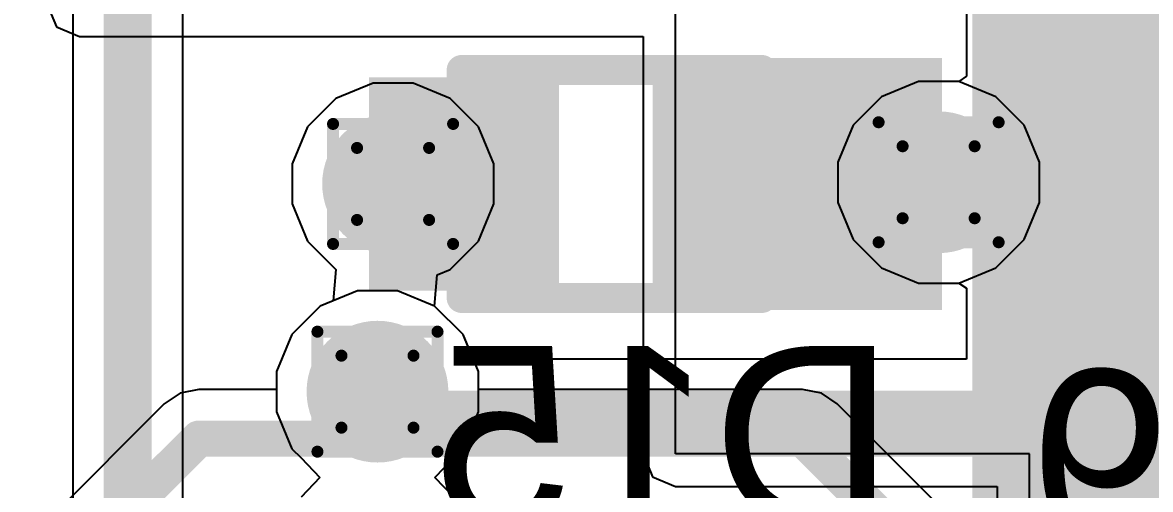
# Model space of a CAD drawing. Header units: inches. Extents: x -6 to 5433, y -4 to 5447.
# Drawn here: x -2.305 to 2.467, y 20.754 to 22.731 of the extents above; entities that cross this region are included whole.
import ezdxf

# ---------------------------------------------------------------- set-up
doc = ezdxf.new("R2010")
doc.units = ezdxf.units.IN
for name, color, linetype in [('Bottom Layer', 5, 'Continuous'), ('Bottom Overlay', 54, 'Continuous'), ('Bottom Paste', 16, 'Continuous'), ('Bottom Solder', 6, 'Continuous'), ('Drill Drawing', 1, 'Continuous'), ('Ground', 16, 'Continuous'), ('Power', 76, 'Continuous'), ('Top Layer', 1, 'Continuous'), ('Top Paste', 8, 'Continuous'), ('Top Solder', 216, 'Continuous'), ('Via Holes', 16, 'Continuous')]:
    doc.layers.add(name, color=color, linetype=linetype)
doc.styles.add('Arial', font='', dxfattribs={"height": 0.2})
doc.styles.get('Arial').set_extended_font_data('Arial')

# ---------------------------------------------------------------- blocks, each defined once
blk = doc.blocks.new('12401832E402A_149')
at = {"layer": 'Top Layer'}
for points in [[(-2.15, 1.88), (-2.15, 2.58), (-1.85, 2.58), (-1.85, 1.88)], [(-1.65, 1.88), (-1.65, 2.58), (-1.35, 2.58), (-1.35, 1.88)], [(-1.15, 1.88), (-1.15, 2.58), (-0.85, 2.58), (-0.85, 1.88)], [(-0.65, 1.88), (-0.65, 2.58), (-0.35, 2.58), (-0.35, 1.88)]]:
    blk.add_hatch(color=1, dxfattribs=at).paths.add_polyline_path(points)
at = {"layer": 'Top Paste'}
for points in [[(-2.15, 1.88), (-2.15, 2.58), (-1.85, 2.58), (-1.85, 1.88)], [(-1.65, 1.88), (-1.65, 2.58), (-1.35, 2.58), (-1.35, 1.88)], [(-1.15, 1.88), (-1.15, 2.58), (-0.85, 2.58), (-0.85, 1.88)], [(-0.65, 1.88), (-0.65, 2.58), (-0.35, 2.58), (-0.35, 1.88)]]:
    blk.add_hatch(color=8, dxfattribs=at).paths.add_polyline_path(points)
at = {"layer": 'Top Solder'}
for points in [[(-2.2516, 1.7784), (-2.2516, 2.6816), (-1.7484, 2.6816), (-1.7484, 1.7784)], [(-1.7516, 1.7784), (-1.7516, 2.6816), (-1.2484, 2.6816), (-1.2484, 1.7784)], [(-1.2516, 1.7784), (-1.2516, 2.6816), (-0.7484, 2.6816), (-0.7484, 1.7784)], [(-0.7516, 1.7784), (-0.7516, 2.6816), (-0.2484, 2.6816), (-0.2484, 1.7784)], [(-0.2516, 1.7784), (-0.2516, 2.6816), (0.2516, 2.6816), (0.2516, 1.7784)]]:
    blk.add_hatch(color=216, dxfattribs=at).paths.add_polyline_path(points)
blk = doc.blocks.new('SOD_523_B_158')
at = {"layer": 'Bottom Layer'}
for points in [[(-0.9, 0.35), (-0.3, 0.35), (-0.3, -0.35), (-0.9, -0.35)], [(0.3, 0.35), (0.9, 0.35), (0.9, -0.35), (0.3, -0.35)]]:
    blk.add_hatch(color=5, dxfattribs=at).paths.add_polyline_path(points)
at = {"layer": 'Bottom Overlay'}
for points in [[(0.6601, 0.3552), (1.4221, 0.3552), (1.4221, 0.533), (0.6601, 0.533)], [(0.9396, -0.3814), (1.4222, -0.3814), (1.4222, 0.3806), (0.9396, 0.3806)], [(0.6602, -0.5338), (1.4222, -0.5338), (1.4222, -0.356), (0.6602, -0.356)]]:
    blk.add_hatch(color=54, dxfattribs=at).paths.add_polyline_path(points)
at = {"layer": 'Bottom Paste'}
for points in [[(-0.9, 0.35), (-0.3, 0.35), (-0.3, -0.35), (-0.9, -0.35)], [(0.3, 0.35), (0.9, 0.35), (0.9, -0.35), (0.3, -0.35)]]:
    blk.add_hatch(color=16, dxfattribs=at).paths.add_polyline_path(points)
at = {"layer": 'Bottom Solder'}
for points in [[(-1.0016, 0.4516), (-0.1984, 0.4516), (-0.1984, -0.4516), (-1.0016, -0.4516)], [(0.1984, 0.4516), (1.0016, 0.4516), (1.0016, -0.4516), (0.1984, -0.4516)]]:
    blk.add_hatch(color=6, dxfattribs=at).paths.add_polyline_path(points)
at = {"layer": 'Bottom Overlay'}
for points in [[(-0.6096, 0.4826, 0.127, 0.127, 0), (0.6604, 0.4826, 0.127, 0.127, 0)], [(-0.6096, 0.4318, 0.127, 0.127, 0), (-0.6096, 0.4818, 0.127, 0.127, 0)], [(-0.6096, -0.4818, 0.127, 0.127, 0), (-0.6096, -0.4318, 0.127, 0.127, 0)], [(-0.6096, -0.4826, 0.127, 0.127, 0), (0.6604, -0.4826, 0.127, 0.127, 0)]]:
    blk.add_lwpolyline(points, format="xyseb", dxfattribs=at)
for points in [[(-0.6413, 0.4826, 0.0635, 0.0635, 1), (-0.5778, 0.4826, 0.0635, 0.0635, 1)], [(-0.6413, 0.4818, 0.0635, 0.0635, 1), (-0.5778, 0.4818, 0.0635, 0.0635, 1)], [(0.6287, 0.4826, 0.0635, 0.0635, 1), (0.6921, 0.4826, 0.0635, 0.0635, 1)], [(-0.6413, 0.4318, 0.0635, 0.0635, 1), (-0.5778, 0.4318, 0.0635, 0.0635, 1)], [(-0.6413, -0.4318, 0.0635, 0.0635, 1), (-0.5778, -0.4318, 0.0635, 0.0635, 1)], [(-0.6413, -0.4818, 0.0635, 0.0635, 1), (-0.5778, -0.4818, 0.0635, 0.0635, 1)], [(-0.6413, -0.4826, 0.0635, 0.0635, 1), (-0.5778, -0.4826, 0.0635, 0.0635, 1)], [(0.6287, -0.4826, 0.0635, 0.0635, 1), (0.6921, -0.4826, 0.0635, 0.0635, 1)]]:
    blk.add_lwpolyline(points, format="xyseb", close=True, dxfattribs=at)

msp = doc.modelspace()

# ---------------------------------------------------------------- hatches: boundary and pattern name
at = {"layer": 'Bottom Layer'}
h = msp.add_hatch(color=5, dxfattribs=at)
edge = h.paths.add_edge_path()
edge.add_arc((-0.7378, 22.0474), 0.3, 0, 360)
h = msp.add_hatch(color=5, dxfattribs=at)
edge = h.paths.add_edge_path()
edge.add_arc((1.5705, 22.0545), 0.3, 0, 360)
h = msp.add_hatch(color=5, dxfattribs=at)
edge = h.paths.add_edge_path()
edge.add_arc((-0.8038, 21.168), 0.3, 0, 360)
at = {"layer": 'Ground'}
h = msp.add_hatch(color=16, dxfattribs=at)
edge = h.paths.add_edge_path()
edge.add_arc((-0.7378, 22.0474), 0.3, 0, 360)
h = msp.add_hatch(color=16, dxfattribs=at)
edge = h.paths.add_edge_path()
edge.add_arc((1.5705, 22.0545), 0.3, 0, 360)
h = msp.add_hatch(color=16, dxfattribs=at)
edge = h.paths.add_edge_path()
edge.add_arc((-0.8038, 21.168), 0.3, 0, 360)
at = {"layer": 'Power'}
h = msp.add_hatch(color=76, dxfattribs=at)
edge = h.paths.add_edge_path()
edge.add_arc((-0.7378, 22.0474), 0.3, 0, 360)
h = msp.add_hatch(color=76, dxfattribs=at)
edge = h.paths.add_edge_path()
edge.add_arc((1.5705, 22.0545), 0.3, 0, 360)
h = msp.add_hatch(color=76, dxfattribs=at)
edge = h.paths.add_edge_path()
edge.add_arc((-0.8038, 21.168), 0.3, 0, 360)
at = {"layer": 'Top Layer'}
h = msp.add_hatch(color=1, dxfattribs=at)
edge = h.paths.add_edge_path()
edge.add_arc((-0.7378, 22.0474), 0.3, 0, 360)
h = msp.add_hatch(color=1, dxfattribs=at)
edge = h.paths.add_edge_path()
edge.add_arc((1.5705, 22.0545), 0.3, 0, 360)
h = msp.add_hatch(color=1, dxfattribs=at)
edge = h.paths.add_edge_path()
edge.add_arc((-0.8038, 21.168), 0.3, 0, 360)
at = {"layer": 'Via Holes'}
h = msp.add_hatch(color=7, dxfattribs=at)
edge = h.paths.add_edge_path()
edge.add_arc((-0.7378, 22.0474), 0.15, 0, 360)
h = msp.add_hatch(color=7, dxfattribs=at)
edge = h.paths.add_edge_path()
edge.add_arc((1.5705, 22.0545), 0.15, 0, 360)
h = msp.add_hatch(color=7, dxfattribs=at)
edge = h.paths.add_edge_path()
edge.add_arc((-0.8038, 21.168), 0.15, 0, 360)

# ---------------------------------------------------------------- linework, layer by layer
at = {"layer": 'Bottom Layer'}
for p, q in [((-2.2023, 22.8092), (-2.162, 22.712)), ((0.4572, 20.9045), (0.4572, 22.8092)), ((-2.162, 22.712), (-2.0648, 22.6717)), ((-2.0648, 22.6717), (0.3197, 22.6717)), ((0.3197, 22.6717), (0.3197, 20.9045)), ((-0.8887, 21.595), (-1.0457, 21.5299)), ((-0.7189, 21.595), (-0.8887, 21.595)), ((-0.5619, 21.5299), (-0.7189, 21.595)), ((-1.0457, 21.5299), (-1.1658, 21.4098)), ((-0.4418, 21.4098), (-0.5619, 21.5299)), ((-1.1658, 21.4098), (-1.2308, 21.2529)), ((-0.3768, 21.2529), (-0.4418, 21.4098)), ((-1.2308, 21.2529), (-1.2308, 21.083)), ((-0.3768, 21.083), (-0.3768, 21.2529)), ((-1.2308, 21.083), (-1.1658, 20.9261)), ((-0.4418, 20.9261), (-0.3768, 21.083)), ((-1.1658, 20.9261), (-1.1271, 20.8874)), ((-0.4805, 20.8874), (-0.4418, 20.9261)), ((0.3197, 20.9045), (0.36, 20.8073)), ((1.9551, 20.9045), (0.4572, 20.9045)), ((1.9551, 16.9618), (1.9551, 20.9045)), ((-1.1271, 20.8874), (-1.0471, 20.8045)), ((-0.5605, 20.8045), (-0.4805, 20.8874)), ((0.36, 20.8073), (0.4572, 20.767)), ((-1.0471, 20.8045), (-1.1271, 20.7215)), ((-0.4805, 20.7215), (-0.5605, 20.8045)), ((0.4572, 20.767), (1.8176, 20.767)), ((1.8176, 20.767), (1.8176, 16.9618))]:
    msp.add_line(p, q, dxfattribs=at)
at = {"layer": 'Drill Drawing'}
for points in [[(1.3165, 22.3085, 0.0508, 0.0508, 0), (1.8245, 22.3085, 0.0508, 0.0508, 0)], [(1.3165, 21.8005, 0.0508, 0.0508, 0), (1.3165, 22.3085, 0.0508, 0.0508, 0)], [(1.8245, 21.8005, 0.0508, 0.0508, 0), (1.8245, 22.3085, 0.0508, 0.0508, 0)], [(-0.9918, 22.3014, 0.0508, 0.0508, 0), (-0.4838, 22.3014, 0.0508, 0.0508, 0)], [(-0.9918, 21.7934, 0.0508, 0.0508, 0), (-0.9918, 22.3014, 0.0508, 0.0508, 0)], [(-0.4838, 21.7934, 0.0508, 0.0508, 0), (-0.4838, 22.3014, 0.0508, 0.0508, 0)], [(-0.8902, 22.1998, 0.0508, 0.0508, 0), (-0.5854, 22.1998, 0.0508, 0.0508, 0)], [(-0.8902, 21.895, 0.0508, 0.0508, 0), (-0.8902, 22.1998, 0.0508, 0.0508, 0)], [(-0.5854, 21.895, 0.0508, 0.0508, 0), (-0.5854, 22.1998, 0.0508, 0.0508, 0)], [(1.4181, 22.2069, 0.0508, 0.0508, 0), (1.7229, 22.2069, 0.0508, 0.0508, 0)], [(1.4181, 21.9021, 0.0508, 0.0508, 0), (1.4181, 22.2069, 0.0508, 0.0508, 0)], [(1.7229, 21.9021, 0.0508, 0.0508, 0), (1.7229, 22.2069, 0.0508, 0.0508, 0)], [(-0.8902, 21.895, 0.0508, 0.0508, 0), (-0.5854, 21.895, 0.0508, 0.0508, 0)], [(1.4181, 21.9021, 0.0508, 0.0508, 0), (1.7229, 21.9021, 0.0508, 0.0508, 0)], [(-0.9918, 21.7934, 0.0508, 0.0508, 0), (-0.4838, 21.7934, 0.0508, 0.0508, 0)], [(1.3165, 21.8005, 0.0508, 0.0508, 0), (1.8245, 21.8005, 0.0508, 0.0508, 0)], [(-1.0578, 21.422, 0.0508, 0.0508, 0), (-0.5498, 21.422, 0.0508, 0.0508, 0)], [(-1.0578, 20.914, 0.0508, 0.0508, 0), (-1.0578, 21.422, 0.0508, 0.0508, 0)], [(-0.5498, 20.914, 0.0508, 0.0508, 0), (-0.5498, 21.422, 0.0508, 0.0508, 0)], [(-0.9562, 21.3204, 0.0508, 0.0508, 0), (-0.6514, 21.3204, 0.0508, 0.0508, 0)], [(-0.9562, 21.0156, 0.0508, 0.0508, 0), (-0.9562, 21.3204, 0.0508, 0.0508, 0)], [(-0.6514, 21.0156, 0.0508, 0.0508, 0), (-0.6514, 21.3204, 0.0508, 0.0508, 0)], [(-0.9562, 21.0156, 0.0508, 0.0508, 0), (-0.6514, 21.0156, 0.0508, 0.0508, 0)], [(-1.0578, 20.914, 0.0508, 0.0508, 0), (-0.5498, 20.914, 0.0508, 0.0508, 0)]]:
    msp.add_lwpolyline(points, format="xyseb", dxfattribs=at)
for points in [[(1.3038, 22.3085, 0.0254, 0.0254, 1), (1.3292, 22.3085, 0.0254, 0.0254, 1)], [(1.3038, 22.3085, 0.0254, 0.0254, 1), (1.3292, 22.3085, 0.0254, 0.0254, 1)], [(1.8118, 22.3085, 0.0254, 0.0254, 1), (1.8372, 22.3085, 0.0254, 0.0254, 1)], [(1.8118, 22.3085, 0.0254, 0.0254, 1), (1.8372, 22.3085, 0.0254, 0.0254, 1)], [(-1.0045, 22.3014, 0.0254, 0.0254, 1), (-0.9791, 22.3014, 0.0254, 0.0254, 1)], [(-1.0045, 22.3014, 0.0254, 0.0254, 1), (-0.9791, 22.3014, 0.0254, 0.0254, 1)], [(-0.4965, 22.3014, 0.0254, 0.0254, 1), (-0.4711, 22.3014, 0.0254, 0.0254, 1)], [(-0.4965, 22.3014, 0.0254, 0.0254, 1), (-0.4711, 22.3014, 0.0254, 0.0254, 1)], [(-0.9029, 22.1998, 0.0254, 0.0254, 1), (-0.8775, 22.1998, 0.0254, 0.0254, 1)], [(-0.9029, 22.1998, 0.0254, 0.0254, 1), (-0.8775, 22.1998, 0.0254, 0.0254, 1)], [(-0.5981, 22.1998, 0.0254, 0.0254, 1), (-0.5727, 22.1998, 0.0254, 0.0254, 1)], [(-0.5981, 22.1998, 0.0254, 0.0254, 1), (-0.5727, 22.1998, 0.0254, 0.0254, 1)], [(1.4054, 22.2069, 0.0254, 0.0254, 1), (1.4308, 22.2069, 0.0254, 0.0254, 1)], [(1.4054, 22.2069, 0.0254, 0.0254, 1), (1.4308, 22.2069, 0.0254, 0.0254, 1)], [(1.7102, 22.2069, 0.0254, 0.0254, 1), (1.7356, 22.2069, 0.0254, 0.0254, 1)], [(1.7102, 22.2069, 0.0254, 0.0254, 1), (1.7356, 22.2069, 0.0254, 0.0254, 1)], [(-0.9029, 21.895, 0.0254, 0.0254, 1), (-0.8775, 21.895, 0.0254, 0.0254, 1)], [(-0.9029, 21.895, 0.0254, 0.0254, 1), (-0.8775, 21.895, 0.0254, 0.0254, 1)], [(-0.5981, 21.895, 0.0254, 0.0254, 1), (-0.5727, 21.895, 0.0254, 0.0254, 1)], [(-0.5981, 21.895, 0.0254, 0.0254, 1), (-0.5727, 21.895, 0.0254, 0.0254, 1)], [(1.4054, 21.9021, 0.0254, 0.0254, 1), (1.4308, 21.9021, 0.0254, 0.0254, 1)], [(1.4054, 21.9021, 0.0254, 0.0254, 1), (1.4308, 21.9021, 0.0254, 0.0254, 1)], [(1.7102, 21.9021, 0.0254, 0.0254, 1), (1.7356, 21.9021, 0.0254, 0.0254, 1)], [(1.7102, 21.9021, 0.0254, 0.0254, 1), (1.7356, 21.9021, 0.0254, 0.0254, 1)], [(-1.0045, 21.7934, 0.0254, 0.0254, 1), (-0.9791, 21.7934, 0.0254, 0.0254, 1)], [(-1.0045, 21.7934, 0.0254, 0.0254, 1), (-0.9791, 21.7934, 0.0254, 0.0254, 1)], [(-0.4965, 21.7934, 0.0254, 0.0254, 1), (-0.4711, 21.7934, 0.0254, 0.0254, 1)], [(-0.4965, 21.7934, 0.0254, 0.0254, 1), (-0.4711, 21.7934, 0.0254, 0.0254, 1)], [(1.3038, 21.8005, 0.0254, 0.0254, 1), (1.3292, 21.8005, 0.0254, 0.0254, 1)], [(1.3038, 21.8005, 0.0254, 0.0254, 1), (1.3292, 21.8005, 0.0254, 0.0254, 1)], [(1.8118, 21.8005, 0.0254, 0.0254, 1), (1.8372, 21.8005, 0.0254, 0.0254, 1)], [(1.8118, 21.8005, 0.0254, 0.0254, 1), (1.8372, 21.8005, 0.0254, 0.0254, 1)], [(-1.0705, 21.422, 0.0254, 0.0254, 1), (-1.0451, 21.422, 0.0254, 0.0254, 1)], [(-1.0705, 21.422, 0.0254, 0.0254, 1), (-1.0451, 21.422, 0.0254, 0.0254, 1)], [(-0.5625, 21.422, 0.0254, 0.0254, 1), (-0.5371, 21.422, 0.0254, 0.0254, 1)], [(-0.5625, 21.422, 0.0254, 0.0254, 1), (-0.5371, 21.422, 0.0254, 0.0254, 1)], [(-0.9689, 21.3204, 0.0254, 0.0254, 1), (-0.9435, 21.3204, 0.0254, 0.0254, 1)], [(-0.9689, 21.3204, 0.0254, 0.0254, 1), (-0.9435, 21.3204, 0.0254, 0.0254, 1)], [(-0.6641, 21.3204, 0.0254, 0.0254, 1), (-0.6387, 21.3204, 0.0254, 0.0254, 1)], [(-0.6641, 21.3204, 0.0254, 0.0254, 1), (-0.6387, 21.3204, 0.0254, 0.0254, 1)], [(-0.9689, 21.0156, 0.0254, 0.0254, 1), (-0.9435, 21.0156, 0.0254, 0.0254, 1)], [(-0.9689, 21.0156, 0.0254, 0.0254, 1), (-0.9435, 21.0156, 0.0254, 0.0254, 1)], [(-0.6641, 21.0156, 0.0254, 0.0254, 1), (-0.6387, 21.0156, 0.0254, 0.0254, 1)], [(-0.6641, 21.0156, 0.0254, 0.0254, 1), (-0.6387, 21.0156, 0.0254, 0.0254, 1)], [(-1.0705, 20.914, 0.0254, 0.0254, 1), (-1.0451, 20.914, 0.0254, 0.0254, 1)], [(-1.0705, 20.914, 0.0254, 0.0254, 1), (-1.0451, 20.914, 0.0254, 0.0254, 1)], [(-0.5625, 20.914, 0.0254, 0.0254, 1), (-0.5371, 20.914, 0.0254, 0.0254, 1)], [(-0.5625, 20.914, 0.0254, 0.0254, 1), (-0.5371, 20.914, 0.0254, 0.0254, 1)]]:
    msp.add_lwpolyline(points, format="xyseb", close=True, dxfattribs=at)
at = {"layer": 'Ground'}
for p, q in [((1.4855, 22.4815), (1.3286, 22.4164)), ((1.6554, 22.4815), (1.4855, 22.4815)), ((1.8123, 22.4164), (1.6554, 22.4815)), ((1.3286, 22.4164), (1.2085, 22.2963)), ((1.9325, 22.2963), (1.8123, 22.4164)), ((1.2085, 22.2963), (1.1435, 22.1394)), ((1.9975, 22.1394), (1.9325, 22.2963)), ((1.1435, 22.1394), (1.1435, 21.9695)), ((1.9975, 21.9695), (1.9975, 22.1394)), ((1.1435, 21.9695), (1.2085, 21.8126)), ((1.9325, 21.8126), (1.9975, 21.9695)), ((1.2085, 21.8126), (1.3286, 21.6925)), ((1.8123, 21.6925), (1.9325, 21.8126)), ((1.3286, 21.6925), (1.4855, 21.6275)), ((1.6554, 21.6275), (1.8123, 21.6925)), ((1.4855, 21.6275), (1.6554, 21.6275)), ((-0.8887, 21.595), (-1.0457, 21.5299)), ((-0.7189, 21.595), (-0.8887, 21.595)), ((-0.5619, 21.5299), (-0.7189, 21.595)), ((-1.0457, 21.5299), (-1.1658, 21.4098)), ((-0.4418, 21.4098), (-0.5619, 21.5299)), ((-1.1658, 21.4098), (-1.2308, 21.2529)), ((-0.3768, 21.2529), (-0.4418, 21.4098)), ((-1.2308, 21.2529), (-1.2308, 21.1767)), ((-0.3768, 21.083), (-0.3768, 21.2529)), ((-1.6385, 21.161), (-1.7057, 21.1161)), ((-1.5592, 21.1767), (-1.6385, 21.161)), ((-1.2308, 21.1767), (-1.5592, 21.1767)), ((-1.5592, 21.1767), (-1.5592, 21.1767)), ((-1.7057, 21.116), (-2.3055, 20.5162)), ((-1.7057, 21.1161), (-1.7057, 21.116)), ((-0.4418, 20.9261), (-0.3768, 21.083)), ((-0.4805, 20.8874), (-0.4418, 20.9261)), ((-0.5605, 20.8045), (-0.4805, 20.8874)), ((-0.4805, 20.7215), (-0.5605, 20.8045))]:
    msp.add_line(p, q, dxfattribs=at)
for points in [[(-1.0022, 20.9696, 0.1524, 0.1524, 0), (-0.8038, 21.168, 0.1524, 0.1524, 0)], [(-2.159, 20.3697, 0.1524, 0.1524, 0), (-1.5592, 20.9696, 0.1524, 0.1524, 0)], [(-1.5592, 20.9696, 0.1524, 0.1524, 0), (-1.0022, 20.9696, 0.1524, 0.1524, 0)]]:
    msp.add_lwpolyline(points, format="xyseb", dxfattribs=at)
for points in [[(-0.8419, 21.168, 0.0762, 0.0762, 1), (-0.7657, 21.168, 0.0762, 0.0762, 1)], [(-1.5973, 20.9696, 0.0762, 0.0762, 1), (-1.5211, 20.9696, 0.0762, 0.0762, 1)], [(-1.5973, 20.9696, 0.0762, 0.0762, 1), (-1.5211, 20.9696, 0.0762, 0.0762, 1)], [(-1.0403, 20.9696, 0.0762, 0.0762, 1), (-0.9641, 20.9696, 0.0762, 0.0762, 1)], [(-1.0403, 20.9696, 0.0762, 0.0762, 1), (-0.9641, 20.9696, 0.0762, 0.0762, 1)]]:
    msp.add_lwpolyline(points, format="xyseb", close=True, dxfattribs=at)
at = {"layer": 'Power'}
for p, q in [((-2.0934, 23.8356), (-2.0934, 13.6407)), ((-1.6272, 18.8437), (-1.6272, 23.7391)), ((1.4855, 22.4815), (1.3286, 22.4164)), ((1.6554, 22.4815), (1.4855, 22.4815)), ((1.8123, 22.4164), (1.6554, 22.4815)), ((-0.8227, 22.4744), (-0.9797, 22.4094)), ((-0.6529, 22.4744), (-0.8227, 22.4744)), ((-0.4959, 22.4094), (-0.6529, 22.4744)), ((-0.9797, 22.4094), (-1.0998, 22.2893)), ((-0.3758, 22.2893), (-0.4959, 22.4094)), ((1.3286, 22.4164), (1.2085, 22.2963)), ((1.9325, 22.2963), (1.8123, 22.4164)), ((-1.0998, 22.2893), (-1.1648, 22.1323)), ((-0.3108, 22.1323), (-0.3758, 22.2893)), ((1.2085, 22.2963), (1.1435, 22.1394)), ((1.9975, 22.1394), (1.9325, 22.2963)), ((-1.1648, 22.1323), (-1.1648, 21.9625)), ((-0.3108, 21.9625), (-0.3108, 22.1323)), ((1.1435, 22.1394), (1.1435, 21.9695)), ((1.9975, 21.9695), (1.9975, 22.1394)), ((-1.1648, 21.9625), (-1.0998, 21.8055)), ((-0.3758, 21.8055), (-0.3108, 21.9625)), ((1.1435, 21.9695), (1.2085, 21.8126)), ((1.9325, 21.8126), (1.9975, 21.9695)), ((1.2085, 21.8126), (1.3286, 21.6925)), ((1.8123, 21.6925), (1.9325, 21.8126)), ((-1.0998, 21.8055), (-0.9797, 21.6854)), ((-0.4959, 21.6854), (-0.3758, 21.8055)), ((-0.9797, 21.6854), (-0.991, 21.5526)), ((-0.5506, 21.6627), (-0.4959, 21.6854)), ((1.3286, 21.6925), (1.4855, 21.6275)), ((1.6554, 21.6275), (1.8123, 21.6925)), ((-0.5619, 21.5299), (-0.5506, 21.6627)), ((1.4855, 21.6275), (1.6554, 21.6275)), ((-1.0457, 21.5299), (-1.1658, 21.4098)), ((-0.991, 21.5526), (-1.0457, 21.5299)), ((-0.4418, 21.4098), (-0.5619, 21.5299)), ((-1.1658, 21.4098), (-1.2308, 21.2529)), ((-0.3768, 21.2529), (-0.4418, 21.4098)), ((-1.2308, 21.2529), (-1.2308, 21.083)), ((-0.3768, 21.1767), (-0.3768, 21.2529)), ((0.995, 21.1767), (-0.3768, 21.1767)), ((1.0743, 21.161), (0.995, 21.1767)), ((0.995, 21.1767), (0.995, 21.1767)), ((1.1415, 21.1161), (1.0743, 21.161)), ((3.0959, 19.1616), (1.1415, 21.1161)), ((-1.2308, 21.083), (-1.1658, 20.9261)), ((-1.1658, 20.9261), (-1.1271, 20.8874)), ((-1.1271, 20.8874), (-1.0471, 20.8045)), ((-1.0471, 20.8045), (-1.1271, 20.7215))]:
    msp.add_line(p, q, dxfattribs=at)
for points in [[(-1.8603, 13.6407, 0.2032, 0.2032, 0), (-1.8603, 23.8356, 0.2032, 0.2032, 0)], [(-0.8038, 21.168, 0.1524, 0.1524, 0), (-0.6054, 20.9696, 0.1524, 0.1524, 0)], [(-0.6054, 20.9696, 0.1524, 0.1524, 0), (0.995, 20.9696, 0.1524, 0.1524, 0)], [(0.995, 20.9696, 0.1524, 0.1524, 0), (3.0101, 18.9545, 0.1524, 0.1524, 0)]]:
    msp.add_lwpolyline(points, format="xyseb", dxfattribs=at)
for points in [[(-0.8419, 21.168, 0.0762, 0.0762, 1), (-0.7657, 21.168, 0.0762, 0.0762, 1)], [(-0.6435, 20.9696, 0.0762, 0.0762, 1), (-0.5673, 20.9696, 0.0762, 0.0762, 1)], [(-0.6435, 20.9696, 0.0762, 0.0762, 1), (-0.5673, 20.9696, 0.0762, 0.0762, 1)], [(0.9569, 20.9696, 0.0762, 0.0762, 1), (1.0331, 20.9696, 0.0762, 0.0762, 1)], [(0.9569, 20.9696, 0.0762, 0.0762, 1), (1.0331, 20.9696, 0.0762, 0.0762, 1)]]:
    msp.add_lwpolyline(points, format="xyseb", close=True, dxfattribs=at)
at = {"layer": 'Top Layer'}
for p, q in [((1.6881, 23.3315), (1.6881, 22.5033)), ((1.4855, 22.4815), (1.3286, 22.4164)), ((1.6554, 22.4815), (1.4855, 22.4815)), ((1.6881, 22.5033), (1.6554, 22.4815)), ((1.3286, 22.4164), (1.2085, 22.2963)), ((1.2085, 22.2963), (1.1435, 22.1394)), ((1.1435, 22.1394), (1.1435, 21.9695)), ((1.1435, 21.9695), (1.2085, 21.8126)), ((1.2085, 21.8126), (1.3286, 21.6925)), ((1.3286, 21.6925), (1.4855, 21.6275)), ((1.4855, 21.6275), (1.6554, 21.6275)), ((1.6554, 21.6275), (1.6881, 21.6056)), ((-0.8887, 21.595), (-1.0457, 21.5299)), ((-0.7189, 21.595), (-0.8887, 21.595)), ((-0.5619, 21.5299), (-0.7189, 21.595)), ((1.6881, 21.6056), (1.6881, 21.305)), ((-1.0457, 21.5299), (-1.1658, 21.4098)), ((-0.4418, 21.4098), (-0.5619, 21.5299)), ((-1.1658, 21.4098), (-1.2308, 21.2529)), ((-0.3984, 21.305), (-0.4418, 21.4098)), ((1.6881, 21.305), (-0.3984, 21.305)), ((-1.2308, 21.2529), (-1.2308, 21.083)), ((-1.2308, 21.083), (-1.1658, 20.9261)), ((-1.1658, 20.9261), (-1.1271, 20.8874)), ((-1.1271, 20.8874), (-1.0471, 20.8045)), ((-1.0471, 20.8045), (-1.1271, 20.7215))]:
    msp.add_line(p, q, dxfattribs=at)
for points in [[(2.1651, 22.5545, 0.2794, 0.2794, 0), (2.1865, 22.5759, 0.2794, 0.2794, 0)], [(2.1865, 22.5759, 0.2794, 0.2794, 0), (3.011, 22.5759, 0.2794, 0.2794, 0)], [(1.5705, 22.0545, 0.254, 0.254, 0), (2.1651, 22.0545, 0.254, 0.254, 0)], [(2.1651, 22.0545, 0.254, 0.254, 0), (2.1881, 22.0315, 0.254, 0.254, 0)], [(2.1881, 22.0315, 0.254, 0.254, 0), (2.7138, 22.0315, 0.254, 0.254, 0)], [(-0.8038, 21.168, 0.2794, 0.2794, 0), (-0.6689, 21.0331, 0.2794, 0.2794, 0)], [(2.1437, 21.0331, 0.2794, 0.2794, 0), (2.1651, 21.0545, 0.2794, 0.2794, 0)], [(-0.6689, 21.0331, 0.2794, 0.2794, 0), (2.1437, 21.0331, 0.2794, 0.2794, 0)]]:
    msp.add_lwpolyline(points, format="xyseb", dxfattribs=at)
for points in [[(2.1166, 22.5759, 0.1397, 0.1397, 1), (2.2563, 22.5759, 0.1397, 0.1397, 1)], [(2.1166, 22.5759, 0.1397, 0.1397, 1), (2.2563, 22.5759, 0.1397, 0.1397, 1)], [(2.0952, 22.5545, 0.1397, 0.1397, 1), (2.2349, 22.5545, 0.1397, 0.1397, 1)], [(1.507, 22.0545, 0.127, 0.127, 1), (1.634, 22.0545, 0.127, 0.127, 1)], [(2.1016, 22.0545, 0.127, 0.127, 1), (2.2286, 22.0545, 0.127, 0.127, 1)], [(2.1016, 22.0545, 0.127, 0.127, 1), (2.2286, 22.0545, 0.127, 0.127, 1)], [(2.1246, 22.0315, 0.127, 0.127, 1), (2.2516, 22.0315, 0.127, 0.127, 1)], [(2.1246, 22.0315, 0.127, 0.127, 1), (2.2516, 22.0315, 0.127, 0.127, 1)], [(-0.8736, 21.168, 0.1397, 0.1397, 1), (-0.7339, 21.168, 0.1397, 0.1397, 1)], [(2.0952, 21.0545, 0.1397, 0.1397, 1), (2.2349, 21.0545, 0.1397, 0.1397, 1)], [(-0.7387, 21.0331, 0.1397, 0.1397, 1), (-0.599, 21.0331, 0.1397, 0.1397, 1)], [(-0.7387, 21.0331, 0.1397, 0.1397, 1), (-0.599, 21.0331, 0.1397, 0.1397, 1)], [(2.0738, 21.0331, 0.1397, 0.1397, 1), (2.2135, 21.0331, 0.1397, 0.1397, 1)], [(2.0738, 21.0331, 0.1397, 0.1397, 1), (2.2135, 21.0331, 0.1397, 0.1397, 1)]]:
    msp.add_lwpolyline(points, format="xyseb", close=True, dxfattribs=at)

# ---------------------------------------------------------------- block references
at = {"rotation": 270}
msp.add_blockref('12401832E402A_149', (-0.0649, 20.5545), dxfattribs=at)
msp.add_blockref('SOD_523_B_158', (0.162, 22.0472))

# ---------------------------------------------------------------- texts
at = {"layer": 'Bottom Overlay', "style": 'Arial', "text_generation_flag": 2}
for s, p in [('D15', (1.384, 20.5995)), ('Q9', (3.378, 20.4979))]:
    msp.add_text(s, height=0.762, dxfattribs=at).set_placement(p)

doc.saveas('drawing.dxf')
